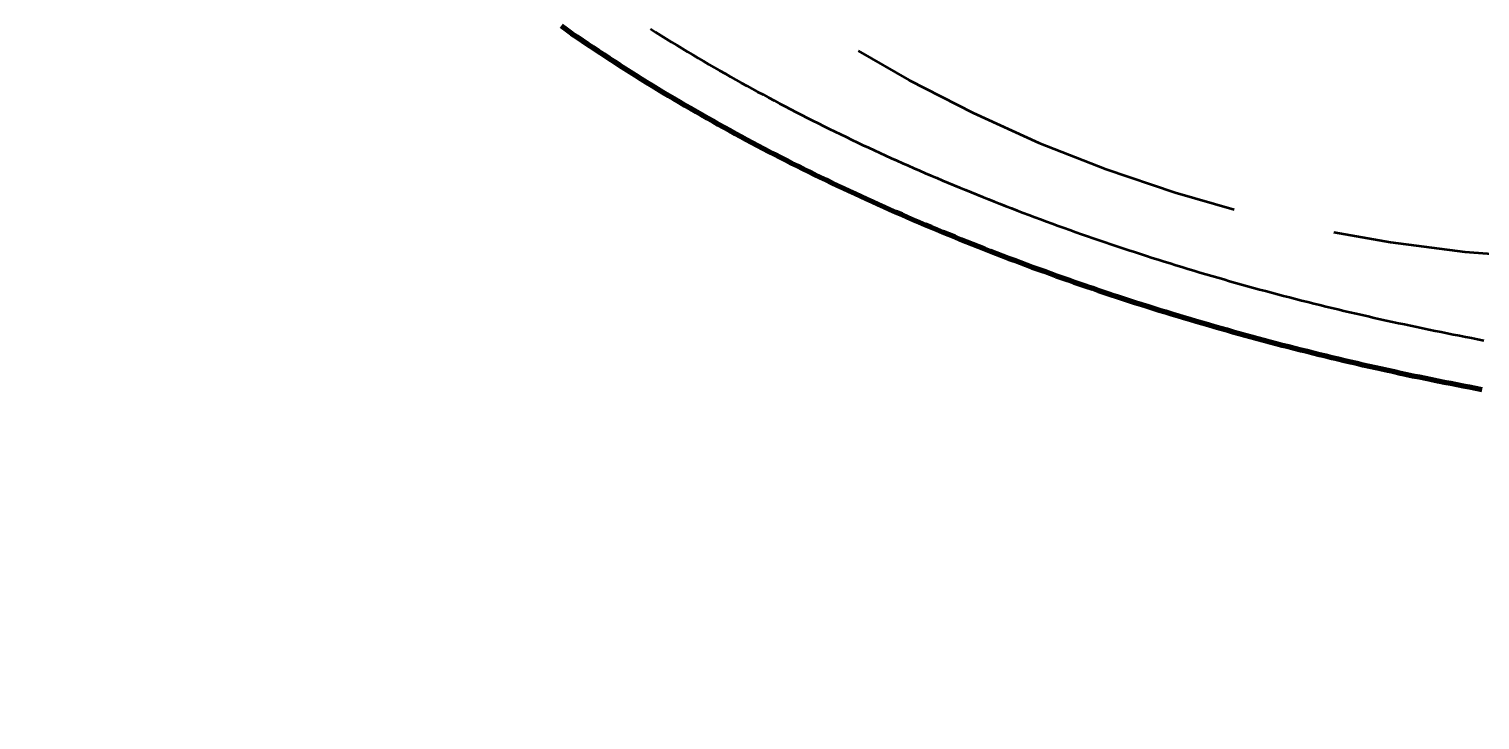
# Model space of a CAD drawing. Header units: millimetres. Extents: x 0 to 2382, y 0 to 420.
# Drawn here: x 136.59 to 150.77, y 210 to 216.75 of the extents above; entities that cross this region are included whole.
import ezdxf

# ---------------------------------------------------------------- set-up
doc = ezdxf.new("R2010")
doc.units = ezdxf.units.MM
doc.linetypes.add('IRAM-E-TRAZOS', pattern=[5, 4, -1])
for name, color, linetype, lineweight in [('01-VISIBLE', 7, 'CONTINUOUS', 70), ('02-OCULTA', 4, 'IRAM-E-TRAZOS', 35), ('04-COTA', 3, 'CONTINUOUS', 18)]:
    doc.layers.add(name, color=color, linetype=linetype, lineweight=lineweight)
doc.styles.add('ISO3098', font='isocpeur.ttf')
doc.dimstyles.new('FLAMA-IRAM', dxfattribs={"dimtxt": 3.5, "dimasz": 3.5, "dimexe": 2, "dimexo": 1.5, "dimgap": 1, "dimtad": 1, "dimdec": 1, "dimtxsty": 'ISO3098', "dimblk": 'IRAM_FLECHA', "dimblk1": 'IRAM_FLECHA', "dimblk2": 'IRAM_FLECHA', "dimcen": 2.5, "dimclrd": 256, "dimclre": 256, "dimclrt": 256, "dimazin": 3, "dimtfac": 1, "dimtmove": 0, "dimatfit": 3, "dimlwd": 18, "dimlwe": 18})

# ---------------------------------------------------------------- blocks, each defined once
blk = doc.blocks.new('IRAM_FLECHA')
blk.add_solid([(0, 0), (-1, 0.125), (-1, -0.125)])

msp = doc.modelspace()

# ---------------------------------------------------------------- linework, layer by layer
at = {"layer": '01-VISIBLE'}
msp.add_lwpolyline([(141.788, 216.78), (141.839, 216.744), (141.89, 216.708), (141.942, 216.673), (141.994, 216.638), (142.045, 216.603), (142.097, 216.568), (142.149, 216.534), (142.202, 216.5), (142.254, 216.465), (142.306, 216.432), (142.359, 216.398), (142.412, 216.364), (142.464, 216.331), (142.517, 216.298), (142.57, 216.265), (142.623, 216.232), (142.677, 216.199), (142.73, 216.167), (142.783, 216.134), (142.837, 216.102), (142.891, 216.07), (142.945, 216.039), (142.998, 216.007), (143.052, 215.976), (143.107, 215.945), (143.161, 215.914), (143.215, 215.883), (143.27, 215.852), (143.324, 215.822), (143.379, 215.791), (143.433, 215.761), (143.488, 215.731), (143.543, 215.701), (143.598, 215.672), (143.653, 215.642), (143.708, 215.613), (143.764, 215.584), (143.819, 215.555), (143.875, 215.527), (143.93, 215.498), (143.986, 215.47), (144.041, 215.441), (144.097, 215.413), (144.153, 215.385), (144.209, 215.358), (144.265, 215.33), (144.321, 215.303), (144.378, 215.276), (144.434, 215.249), (144.49, 215.222), (144.547, 215.195), (144.603, 215.169), (144.66, 215.142), (144.717, 215.116), (144.773, 215.09), (144.83, 215.064), (144.887, 215.038), (144.944, 215.013), (145.001, 214.987), (145.058, 214.962), (145.116, 214.937), (145.173, 214.912), (145.23, 214.887), (145.288, 214.863), (145.345, 214.838), (145.403, 214.814), (145.46, 214.79), (145.518, 214.766), (145.576, 214.742), (145.634, 214.719), (145.691, 214.695), (145.749, 214.672), (145.807, 214.649), (145.865, 214.626), (145.924, 214.603), (145.982, 214.58), (146.04, 214.558), (146.098, 214.535), (146.157, 214.513), (146.215, 214.491), (146.274, 214.469), (146.332, 214.447), (146.391, 214.425), (146.449, 214.404), (146.508, 214.383), (146.567, 214.361), (146.626, 214.34), (146.684, 214.319), (146.743, 214.299), (146.802, 214.278), (146.861, 214.258), (146.92, 214.237), (146.98, 214.217), (147.039, 214.197), (147.098, 214.177), (147.157, 214.158), (147.217, 214.138), (147.276, 214.119), (147.335, 214.099), (147.395, 214.08), (147.454, 214.061), (147.514, 214.042), (147.573, 214.024), (147.633, 214.005), (147.693, 213.987), (147.752, 213.968), (147.812, 213.95), (147.872, 213.932), (147.932, 213.914), (147.992, 213.897), (148.052, 213.879), (148.112, 213.862), (148.172, 213.844), (148.232, 213.827), (148.292, 213.81), (148.352, 213.793), (148.412, 213.777), (148.472, 213.76), (148.533, 213.743), (148.593, 213.727), (148.653, 213.711), (148.714, 213.695), (148.774, 213.679), (148.834, 213.663), (148.895, 213.648), (148.955, 213.632), (149.016, 213.617), (149.077, 213.602), (149.137, 213.587), (149.198, 213.572), (149.259, 213.557), (149.319, 213.542), (149.38, 213.528), (149.441, 213.513), (149.502, 213.499), (149.562, 213.485), (149.623, 213.471), (149.684, 213.457), (149.745, 213.443), (149.806, 213.43), (149.867, 213.416), (149.928, 213.403), (149.989, 213.389), (150.05, 213.376), (150.111, 213.363), (150.172, 213.351), (150.234, 213.338), (150.295, 213.325), (150.356, 213.313), (150.417, 213.301), (150.479, 213.289), (150.54, 213.277), (150.601, 213.265), (150.662, 213.253), (150.724, 213.241), (150.785, 213.23)], dxfattribs=at)
at = {"layer": '02-OCULTA'}
msp.add_lwpolyline([(142.661, 216.751), (142.712, 216.719), (142.763, 216.687), (142.815, 216.655), (142.867, 216.623), (142.919, 216.591), (142.971, 216.56), (143.023, 216.528), (143.075, 216.497), (143.127, 216.466), (143.179, 216.436), (143.232, 216.405), (143.284, 216.375), (143.337, 216.344), (143.39, 216.314), (143.442, 216.284), (143.495, 216.255), (143.548, 216.225), (143.602, 216.196), (143.655, 216.167), (143.708, 216.137), (143.762, 216.109), (143.815, 216.08), (143.869, 216.051), (143.922, 216.023), (143.976, 215.995), (144.03, 215.967), (144.084, 215.939), (144.138, 215.911), (144.192, 215.884), (144.246, 215.856), (144.301, 215.829), (144.355, 215.802), (144.409, 215.775), (144.464, 215.749), (144.519, 215.722), (144.573, 215.696), (144.628, 215.669), (144.683, 215.643), (144.738, 215.617), (144.793, 215.592), (144.848, 215.566), (144.903, 215.541), (144.958, 215.515), (145.013, 215.49), (145.069, 215.465), (145.124, 215.441), (145.18, 215.416), (145.235, 215.391), (145.291, 215.367), (145.347, 215.343), (145.402, 215.319), (145.458, 215.295), (145.514, 215.271), (145.57, 215.248), (145.626, 215.224), (145.682, 215.201), (145.738, 215.178), (145.795, 215.155), (145.851, 215.132), (145.907, 215.11), (145.964, 215.087), (146.02, 215.065), (146.077, 215.043), (146.133, 215.021), (146.19, 214.999), (146.246, 214.977), (146.303, 214.955), (146.36, 214.934), (146.417, 214.913), (146.474, 214.891), (146.531, 214.87), (146.588, 214.849), (146.645, 214.829), (146.702, 214.808), (146.759, 214.788), (146.816, 214.767), (146.874, 214.747), (146.931, 214.727), (146.988, 214.707), (147.046, 214.688), (147.103, 214.668), (147.161, 214.649), (147.218, 214.629), (147.276, 214.61), (147.334, 214.591), (147.391, 214.572), (147.449, 214.553), (147.507, 214.535), (147.565, 214.516), (147.623, 214.498), (147.681, 214.48), (147.738, 214.462), (147.796, 214.444), (147.854, 214.426), (147.913, 214.408), (147.971, 214.39), (148.029, 214.373), (148.087, 214.356), (148.145, 214.339), (148.204, 214.322), (148.262, 214.305), (148.32, 214.288), (148.379, 214.271), (148.437, 214.255), (148.496, 214.239), (148.554, 214.222), (148.613, 214.206), (148.671, 214.191), (148.73, 214.175), (148.789, 214.159), (148.847, 214.144), (148.906, 214.129), (148.965, 214.114), (149.024, 214.099), (149.083, 214.084), (149.142, 214.069), (149.201, 214.055), (149.26, 214.04), (149.319, 214.026), (149.378, 214.012), (149.437, 213.998), (149.496, 213.984), (149.555, 213.971), (149.614, 213.957), (149.674, 213.944), (149.733, 213.93), (149.792, 213.917), (149.851, 213.904), (149.911, 213.891), (149.97, 213.878), (150.029, 213.866), (150.089, 213.853), (150.148, 213.84), (150.208, 213.828), (150.267, 213.816), (150.327, 213.803), (150.386, 213.791), (150.446, 213.779), (150.505, 213.767), (150.565, 213.755), (150.624, 213.743), (150.684, 213.732), (150.743, 213.72), (150.803, 213.708)], dxfattribs=at)
msp.add_arc((152.1, 229), 14.5, 180, -90, dxfattribs=at)
msp.add_arc((152.1, 229), 14.5, 180, -90, dxfattribs=at)
msp.add_arc((152.1, 229), 14.5, 180, -90, dxfattribs=at)
msp.add_arc((152.1, 229), 14.5, 180, -90, dxfattribs=at)

# ---------------------------------------------------------------- dimensions: what is measured, and where the dimension line sits
at = {"layer": '04-COTA'}
msp.add_linear_dim(base=(113, 210), p1=(137, 210), p2=(153.5, 331.738), angle=90, dimstyle='FLAMA-IRAM', override={"dimlfac": 10}, dxfattribs=at).render()

doc.saveas('drawing.dxf')
